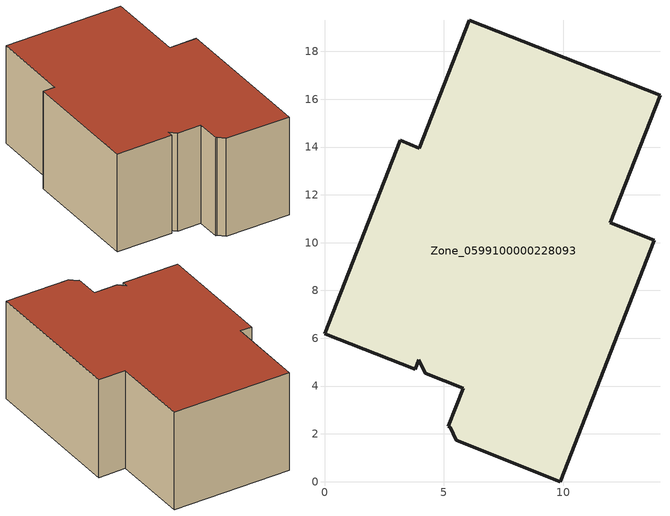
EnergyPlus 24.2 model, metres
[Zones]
Zone_0599100000228093
 floor ground (C_G): 5.52,1.72 5.26,2.27 5.17,2.31 5.8,3.91 4.21,4.54 3.95,5.09 3.79,4.7 0,6.19 3.18,14.28 3.97,13.96 6.06,19.3 14.04,16.17 11.95,10.83 13.8,10.1 9.86,0 z3.39
 wall outside (C_F): 3.97,13.96 3.18,14.28 0,6.19 3.79,4.7 3.95,5.09 4.21,4.54 5.8,3.91 5.17,2.31 5.26,2.27 5.52,1.72 9.86,0 13.8,10.1 11.95,10.83 14.04,16.17 6.06,19.3 3.97,13.96 z3.39:10.72
 roof outside (C_R): 5.17,2.31 5.26,2.27 5.52,1.72 9.86,0 13.8,10.1 11.95,10.83 14.04,16.17 6.06,19.3 3.97,13.96 3.18,14.28 0,6.19 3.79,4.7 3.95,5.09 4.21,4.54 5.8,3.91 z10.72
[BUILDING]
Pand.0599100000228093: North Axis=0; Terrain=City; Loads Convergence Tolerance Value=0.04; Temperature Convergence Tolerance Value=0.4; Solar Distribution=FullExterior; Maximum Number of Warmup Days=25; Minimum Number of Warmup Days=1
[Site:Location]
Rotterdam.The.Hague.AP_ZH_NLD Design_Conditions: Latitude=51.96; Longitude=4.45; Time Zone=1; Elevation=-4.5
[SITE:GROUNDTEMPERATURE:BUILDINGSURFACE]
18, 18, 18, 18, 18, 18, 18, 18, 18, 18, 18, 18
[MATERIAL] Thermal Absorptance=0.9; Solar Absorptance=0.7; Visible Absorptance=0.7
Name | Roughness | Thickness | Conductivity | Density | Specific Heat
G.D.1975-1991 | MediumSmooth | 0.15 | 0.288461 | 540 | 1210
F.D.1975-1991 | Rough | 0.3 | 0.230769 | 1920 | 840
R.D.1975-1991 | MediumRough | 0.2 | 0.153846 | 1500 | 1000
[CONSTRUCTION]
C_G: G.D.1975-1991
C_F: F.D.1975-1991
C_R: R.D.1975-1991
[ZONE]
Zone_0599100000228093: Type=1; Multiplier=1; Ceiling Height=Autocalculate; Volume=Autocalculate; Floor Area=autocalculate; Part of Total Floor Area=Yes
[ZONEINFILTRATION:DESIGNFLOWRATE]
Infil_Zone_0599100000228093: Zone or ZoneList or Space or SpaceList=Zone_0599100000228093; Schedule=AlwaysOn; Design Flow Rate Calculation Method=Flow/Area; Flow Rate per Floor Area=0.0042; Constant Term Coefficient=1; Temperature Term Coefficient=0; Velocity Term Coefficient=0; Velocity Squared Term Coefficient=0
[HVACTEMPLATE:ZONE:IDEALLOADSAIRSYSTEM]
Zone_0599100000228093: Maximum Heating Supply Air Temperature=50; Minimum Cooling Supply Air Temperature=13; Maximum Heating Supply Air Humidity Ratio=0.0156; Minimum Cooling Supply Air Humidity Ratio=0.0077; Heating Limit=NoLimit; Cooling Limit=NoLimit; Dehumidification Control Type=ConstantSensibleHeatRatio; Cooling Sensible Heat Ratio=0.7; Dehumidification Setpoint=60; Humidification Control Type=None; Humidification Setpoint=30; Outdoor Air Method=None; Outdoor Air Flow Rate per Person=0.00944; Outdoor Air Flow Rate per Zone Floor Area=0; Outdoor Air Flow Rate per Zone=0; Demand Controlled Ventilation Type=None; Outdoor Air Economizer Type=NoEconomizer; Heat Recovery Type=None; Sensible Heat Recovery Effectiveness=0.7; Latent Heat Recovery Effectiveness=0.65
[ZONECONTROL:THERMOSTAT]
ThermostatControl_Zone_0599100000228093: Zone or ZoneList=Zone_0599100000228093; Control Type Schedule=DualSetpointControlType; Control 1=Thermostat_Zone_0599100000228093; Temperature Difference Between Cutout And Setpoint=0
[THERMOSTATSETPOINT:DUALSETPOINT]
Thermostat_Zone_0599100000228093: Heating Setpoint Temperature Schedule=HeatingSetpoint_Zone_0599100000228093; Cooling Setpoint Temperature Schedule=CoolingSetpoint_Zone_0599100000228093
[SCHEDULE:COMPACT]
HeatingSetpoint_Zone_0599100000228093: Through: 12/31, For: AllDays, Until: 24:00, 21
CoolingSetpoint_Zone_0599100000228093: Through: 12/31, For: AllDays, Until: 24:00, 24
DualSetpointControlType: Through: 12/31, For: AllDays, Until: 24:00, 4
AlwaysOn: Through: 12/31, For: AllDays, Until: 24:00, 1
